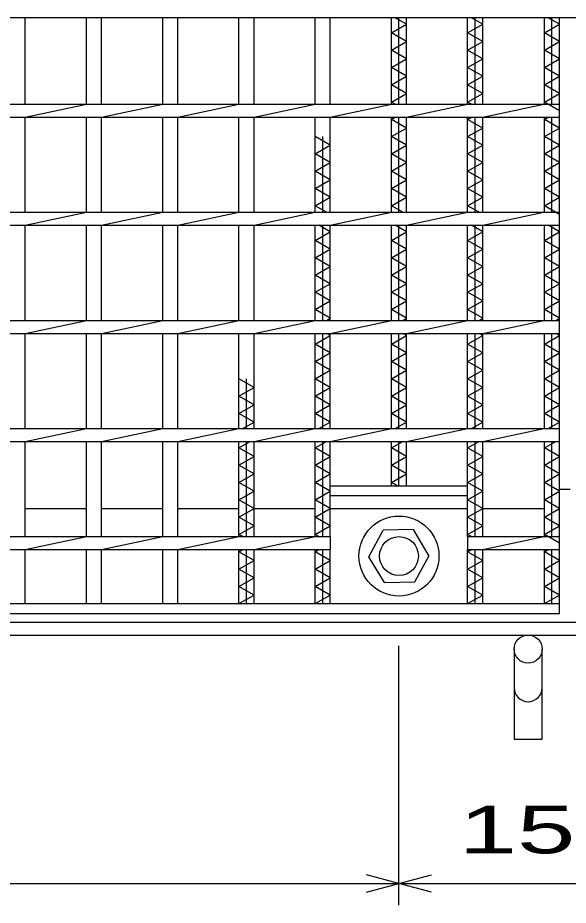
# Model space of a CAD drawing. Units: millimetres, scale not verified. Extents: x -1820 to 1731, y -1282 to 1054.
# Drawn here: x -1085.8 to -830.9, y -493.5 to -83 of the extents above; entities that cross this region are included whole.
import ezdxf
from ezdxf.enums import TextEntityAlignment as Align

# ---------------------------------------------------------------- set-up
doc = ezdxf.new("R2010")
doc.units = ezdxf.units.MM
doc.header["$LTSCALE"] = 10
for name, color, linetype, lineweight in [('16', 3, 'Continuous', 25), ('19', 6, 'Continuous', 25), ('22', 4, 'Continuous', 25)]:
    doc.layers.add(name, color=color, linetype=linetype, lineweight=lineweight)
doc.styles.add('ベクトル', font='')
doc.styles.get('ベクトル').set_extended_font_data('ベクトル')

msp = doc.modelspace()

# ---------------------------------------------------------------- linework, layer by layer
at = {"layer": '16'}
for p, q in [((-263, -83), (-1437, -83)), ((-1082.3, -123), (-1082.3, -83)), ((-1054, -123), (-1054, -83)), ((-1047, -123), (-1047, -83)), ((-1018.7, -123), (-1018.7, -83)), ((-1011.7, -123), (-1011.7, -83)), ((-983.4, -123), (-983.4, -83)), ((-976.4, -123), (-976.4, -83)), ((-948.1, -123), (-948.1, -83)), ((-941.1, -123), (-941.1, -83)), ((-912.8, -123), (-912.8, -83)), ((-912.8, -90), (-905.8, -86)), ((-905.8, -86), (-911.05, -83)), ((-909.3, -123), (-909.3, -83)), ((-905.8, -123), (-905.8, -83)), ((-877.5, -123), (-877.5, -83)), ((-877.5, -90), (-870.5, -86)), ((-870.5, -86), (-875.75, -83)), ((-874, -123), (-874, -83)), ((-870.5, -123), (-870.5, -83)), ((-842, -123), (-842, -83)), ((-842, -90), (-835, -86)), ((-835, -86), (-840.25, -83)), ((-838.5, -123), (-838.5, -83)), ((-835, -354), (-835, -83)), ((-905.8, -94), (-912.8, -90)), ((-870.5, -94), (-877.5, -90)), ((-835, -94), (-842, -90)), ((-912.8, -98), (-905.8, -94)), ((-877.5, -98), (-870.5, -94)), ((-842, -98), (-835, -94)), ((-905.8, -102), (-912.8, -98)), ((-870.5, -102), (-877.5, -98)), ((-835, -102), (-842, -98)), ((-912.8, -106), (-905.8, -102)), ((-877.5, -106), (-870.5, -102)), ((-842, -106), (-835, -102)), ((-905.8, -110), (-912.8, -106)), ((-870.5, -110), (-877.5, -106)), ((-835, -110), (-842, -106)), ((-912.8, -114), (-905.8, -110)), ((-877.5, -114), (-870.5, -110)), ((-842, -114), (-835, -110)), ((-905.8, -118), (-912.8, -114)), ((-870.5, -118), (-877.5, -114)), ((-835, -118), (-842, -114)), ((-912.8, -122), (-905.8, -118)), ((-877.5, -122), (-870.5, -118)), ((-842, -122), (-835, -118)), ((-1407, -123), (-835, -123)), ((-1082.3, -129), (-1054, -123)), ((-1047, -129), (-1018.7, -123)), ((-1011.7, -129), (-983.4, -123)), ((-976.4, -129), (-948.1, -123)), ((-941.1, -129), (-912.8, -123)), ((-911.05, -123), (-912.8, -122)), ((-905.8, -129), (-877.5, -123)), ((-875.75, -123), (-877.5, -122)), ((-870.5, -129), (-842.2, -123)), ((-835, -126), (-842, -122)), ((-835, -129), (-835, -123)), ((-1407, -129), (-835, -129)), ((-1082.3, -173), (-1082.3, -129)), ((-1054, -173), (-1054, -129)), ((-1047, -173), (-1047, -129)), ((-1018.7, -173), (-1018.7, -129)), ((-1011.7, -173), (-1011.7, -129)), ((-983.4, -173), (-983.4, -129)), ((-976.4, -173), (-976.4, -129)), ((-948.1, -173), (-948.1, -129)), ((-941.1, -173), (-941.1, -129)), ((-912.8, -173), (-912.8, -129)), ((-912.8, -130), (-911.05, -129)), ((-905.8, -134), (-912.8, -130)), ((-909.3, -173), (-909.3, -129)), ((-905.8, -173), (-905.8, -129)), ((-877.5, -173), (-877.5, -129)), ((-877.5, -130), (-875.75, -129)), ((-870.5, -134), (-877.5, -130)), ((-874, -173), (-874, -129)), ((-870.5, -173), (-870.5, -129)), ((-842, -173), (-842, -129)), ((-842, -130), (-840.25, -129)), ((-835, -134), (-842, -130)), ((-838.5, -173), (-838.5, -129)), ((-912.8, -138), (-905.8, -134)), ((-877.5, -138), (-870.5, -134)), ((-842, -138), (-835, -134)), ((-941.1, -142), (-948.1, -138)), ((-944.6, -173), (-944.6, -138)), ((-905.8, -142), (-912.8, -138)), ((-870.5, -142), (-877.5, -138)), ((-835, -142), (-842, -138)), ((-948.1, -146), (-941.1, -142)), ((-912.8, -146), (-905.8, -142)), ((-877.5, -146), (-870.5, -142)), ((-842, -146), (-835, -142)), ((-941.1, -150), (-948.1, -146)), ((-905.8, -150), (-912.8, -146)), ((-870.5, -150), (-877.5, -146)), ((-835, -150), (-842, -146)), ((-948.1, -154), (-941.1, -150)), ((-912.8, -154), (-905.8, -150)), ((-877.5, -154), (-870.5, -150)), ((-842, -154), (-835, -150)), ((-941.1, -158), (-948.1, -154)), ((-905.8, -158), (-912.8, -154)), ((-870.5, -158), (-877.5, -154)), ((-835, -158), (-842, -154)), ((-948.1, -162), (-941.1, -158)), ((-912.8, -162), (-905.8, -158)), ((-877.5, -162), (-870.5, -158)), ((-842, -162), (-835, -158)), ((-941.1, -166), (-948.1, -162)), ((-905.8, -166), (-912.8, -162)), ((-870.5, -166), (-877.5, -162)), ((-835, -166), (-842, -162)), ((-948.1, -170), (-941.1, -166)), ((-912.8, -170), (-905.8, -166)), ((-877.5, -170), (-870.5, -166)), ((-842, -170), (-835, -166)), ((-942.85, -173), (-948.1, -170)), ((-907.55, -173), (-912.8, -170)), ((-872.25, -173), (-877.5, -170)), ((-835, -174), (-842, -170)), ((-1407, -173), (-835, -173)), ((-1082.3, -179), (-1054, -173)), ((-1047, -179), (-1018.7, -173)), ((-1011.7, -179), (-983.4, -173)), ((-976.4, -179), (-948.1, -173)), ((-941.1, -179), (-912.8, -173)), ((-905.8, -179), (-877.5, -173)), ((-870.5, -179), (-842.2, -173)), ((-835, -179), (-835, -173)), ((-1407, -179), (-835, -179)), ((-1082.3, -223), (-1082.3, -179)), ((-1054, -223), (-1054, -179)), ((-1047, -223), (-1047, -179)), ((-1018.7, -223), (-1018.7, -179)), ((-1011.7, -223), (-1011.7, -179)), ((-983.4, -223), (-983.4, -179)), ((-976.4, -223), (-976.4, -179)), ((-948.1, -223), (-948.1, -179)), ((-941.1, -182), (-946.35, -179)), ((-944.6, -223), (-944.6, -179)), ((-941.1, -223), (-941.1, -179)), ((-912.8, -223), (-912.8, -179)), ((-905.8, -182), (-911.05, -179)), ((-909.3, -223), (-909.3, -179)), ((-905.8, -223), (-905.8, -179)), ((-877.5, -223), (-877.5, -179)), ((-870.5, -182), (-875.75, -179)), ((-874, -223), (-874, -179)), ((-870.5, -223), (-870.5, -179)), ((-842, -223), (-842, -179)), ((-835, -182), (-840.25, -179)), ((-838.5, -223), (-838.5, -179)), ((-948.1, -186), (-941.1, -182)), ((-912.8, -186), (-905.8, -182)), ((-877.5, -186), (-870.5, -182)), ((-842, -186), (-835, -182)), ((-941.1, -190), (-948.1, -186)), ((-905.8, -190), (-912.8, -186)), ((-870.5, -190), (-877.5, -186)), ((-835, -190), (-842, -186)), ((-948.1, -194), (-941.1, -190)), ((-912.8, -194), (-905.8, -190)), ((-877.5, -194), (-870.5, -190)), ((-842, -194), (-835, -190)), ((-941.1, -198), (-948.1, -194)), ((-905.8, -198), (-912.8, -194)), ((-870.5, -198), (-877.5, -194)), ((-835, -198), (-842, -194)), ((-948.1, -202), (-941.1, -198)), ((-912.8, -202), (-905.8, -198)), ((-877.5, -202), (-870.5, -198)), ((-842, -202), (-835, -198)), ((-941.1, -206), (-948.1, -202)), ((-905.8, -206), (-912.8, -202)), ((-870.5, -206), (-877.5, -202)), ((-835, -206), (-842, -202)), ((-948.1, -210), (-941.1, -206)), ((-912.8, -210), (-905.8, -206)), ((-877.5, -210), (-870.5, -206)), ((-842, -210), (-835, -206)), ((-941.1, -214), (-948.1, -210)), ((-905.8, -214), (-912.8, -210)), ((-870.5, -214), (-877.5, -210)), ((-835, -214), (-842, -210)), ((-948.1, -218), (-941.1, -214)), ((-912.8, -218), (-905.8, -214)), ((-877.5, -218), (-870.5, -214)), ((-842, -218), (-835, -214)), ((-941.1, -222), (-948.1, -218)), ((-905.8, -222), (-912.8, -218)), ((-870.5, -222), (-877.5, -218)), ((-835, -222), (-842, -218)), ((-1407, -223), (-835, -223)), ((-1082.3, -229), (-1054, -223)), ((-1047, -229), (-1018.7, -223)), ((-1011.7, -229), (-983.4, -223)), ((-976.4, -229), (-948.1, -223)), ((-942.85, -223), (-941.1, -222)), ((-941.1, -229), (-912.8, -223)), ((-907.55, -223), (-905.8, -222)), ((-905.8, -229), (-877.5, -223)), ((-872.25, -223), (-870.5, -222)), ((-870.5, -229), (-842.2, -223)), ((-836.75, -223), (-835, -222)), ((-835, -229), (-835, -223)), ((-1407, -229), (-835, -229)), ((-1082.3, -273), (-1082.3, -229)), ((-1054, -273), (-1054, -229)), ((-1047, -273), (-1047, -229)), ((-1018.7, -273), (-1018.7, -229)), ((-1011.7, -273), (-1011.7, -229)), ((-983.4, -273), (-983.4, -229)), ((-976.4, -273), (-976.4, -229)), ((-948.1, -273), (-948.1, -229)), ((-944.6, -273), (-944.6, -229)), ((-941.1, -230), (-942.85, -229)), ((-941.1, -273), (-941.1, -229)), ((-912.8, -273), (-912.8, -229)), ((-909.3, -273), (-909.3, -229)), ((-905.8, -230), (-907.55, -229)), ((-905.8, -273), (-905.8, -229)), ((-877.5, -273), (-877.5, -229)), ((-874, -273), (-874, -229)), ((-870.5, -230), (-872.25, -229)), ((-870.5, -273), (-870.5, -229)), ((-842, -273), (-842, -229)), ((-838.5, -273), (-838.5, -229)), ((-835, -230), (-836.75, -229)), ((-948.1, -234), (-941.1, -230)), ((-912.8, -234), (-905.8, -230)), ((-877.5, -234), (-870.5, -230)), ((-842, -234), (-835, -230)), ((-941.1, -238), (-948.1, -234)), ((-948.1, -242), (-941.1, -238)), ((-905.8, -238), (-912.8, -234)), ((-912.8, -242), (-905.8, -238)), ((-870.5, -238), (-877.5, -234)), ((-877.5, -242), (-870.5, -238)), ((-835, -238), (-842, -234)), ((-842, -242), (-835, -238)), ((-941.1, -246), (-948.1, -242)), ((-905.8, -246), (-912.8, -242)), ((-870.5, -246), (-877.5, -242)), ((-835, -246), (-842, -242)), ((-948.1, -250), (-941.1, -246)), ((-912.8, -250), (-905.8, -246)), ((-877.5, -250), (-870.5, -246)), ((-842, -250), (-835, -246)), ((-976.4, -254), (-983.4, -250)), ((-979.9, -273), (-979.9, -250)), ((-941.1, -254), (-948.1, -250)), ((-905.8, -254), (-912.8, -250)), ((-870.5, -254), (-877.5, -250)), ((-835, -254), (-842, -250)), ((-983.4, -258), (-976.4, -254)), ((-948.1, -258), (-941.1, -254)), ((-912.8, -258), (-905.8, -254)), ((-877.5, -258), (-870.5, -254)), ((-842, -258), (-835, -254)), ((-976.4, -262), (-983.4, -258)), ((-941.1, -262), (-948.1, -258)), ((-905.8, -262), (-912.8, -258)), ((-870.5, -262), (-877.5, -258)), ((-835, -262), (-842, -258)), ((-983.4, -266), (-976.4, -262)), ((-948.1, -266), (-941.1, -262)), ((-912.8, -266), (-905.8, -262)), ((-877.5, -266), (-870.5, -262)), ((-842, -266), (-835, -262)), ((-976.4, -270), (-983.4, -266)), ((-941.1, -270), (-948.1, -266)), ((-905.8, -270), (-912.8, -266)), ((-870.5, -270), (-877.5, -266)), ((-835, -270), (-842, -266)), ((-981.65, -273), (-976.4, -270)), ((-946.35, -273), (-941.1, -270)), ((-911.05, -273), (-905.8, -270)), ((-875.75, -273), (-870.5, -270)), ((-840.25, -273), (-835, -270)), ((-1407, -273), (-835, -273)), ((-1082.3, -279), (-1054, -273)), ((-1047, -279), (-1018.7, -273)), ((-1011.7, -279), (-983.4, -273)), ((-976.4, -279), (-948.1, -273)), ((-941.1, -279), (-912.8, -273)), ((-905.8, -279), (-877.5, -273)), ((-870.5, -279), (-842.2, -273)), ((-835, -279), (-835, -273)), ((-1407, -279), (-835, -279)), ((-1082.3, -323), (-1082.3, -279)), ((-1054, -323), (-1054, -279)), ((-1047, -323), (-1047, -279)), ((-1018.7, -323), (-1018.7, -279)), ((-1011.7, -323), (-1011.7, -279)), ((-983.4, -323), (-983.4, -279)), ((-983.4, -282), (-978.15, -279)), ((-979.9, -323), (-979.9, -279)), ((-976.4, -323), (-976.4, -279)), ((-948.1, -323), (-948.1, -279)), ((-948.1, -282), (-942.85, -279)), ((-944.6, -323), (-944.6, -279)), ((-941.1, -323), (-941.1, -279)), ((-912.8, -299.5), (-912.8, -279)), ((-912.8, -282), (-907.55, -279)), ((-909.3, -299.5), (-909.3, -279)), ((-905.8, -299.5), (-905.8, -279)), ((-877.5, -323), (-877.5, -279)), ((-877.5, -282), (-872.25, -279)), ((-874, -323), (-874, -279)), ((-870.5, -323), (-870.5, -279)), ((-842, -323), (-842, -279)), ((-842, -282), (-836.75, -279)), ((-838.5, -323), (-838.5, -279)), ((-976.4, -286), (-983.4, -282)), ((-941.1, -286), (-948.1, -282)), ((-905.8, -286), (-912.8, -282)), ((-870.5, -286), (-877.5, -282)), ((-835, -286), (-842, -282)), ((-983.4, -290), (-976.4, -286)), ((-948.1, -290), (-941.1, -286)), ((-912.8, -290), (-905.8, -286)), ((-877.5, -290), (-870.5, -286)), ((-842, -290), (-835, -286)), ((-976.4, -294), (-983.4, -290)), ((-941.1, -294), (-948.1, -290)), ((-905.8, -294), (-912.8, -290)), ((-870.5, -294), (-877.5, -290)), ((-835, -294), (-842, -290)), ((-983.4, -298), (-976.4, -294)), ((-948.1, -298), (-941.1, -294)), ((-912.8, -298), (-905.8, -294)), ((-877.5, -298), (-870.5, -294)), ((-842, -298), (-835, -294)), ((-976.4, -302), (-983.4, -298)), ((-941.1, -302), (-948.1, -298)), ((-941.1, -299.5), (-877.52, -299.5)), ((-941.1, -304), (-941.1, -299.5)), ((-910.17, -299.5), (-912.8, -298)), ((-877.52, -304), (-877.52, -299.5)), ((-870.5, -302), (-877.5, -298)), ((-835, -302), (-842, -298)), ((-983.4, -306), (-976.4, -302)), ((-948.1, -306), (-941.1, -302)), ((-877.5, -306), (-870.5, -302)), ((-842, -306), (-835, -302)), ((-976.4, -310), (-983.4, -306)), ((-941.1, -310), (-948.1, -306)), ((-941.1, -304), (-877.52, -304)), ((-870.5, -310), (-877.5, -306)), ((-835, -310), (-842, -306)), ((-1082.3, -310), (-1054, -310)), ((-1047, -310), (-1018.7, -310)), ((-1011.7, -310), (-983.4, -310)), ((-983.4, -314), (-976.4, -310)), ((-976.4, -310), (-948.1, -310)), ((-948.1, -314), (-941.1, -310)), ((-941.1, -310), (-877.52, -310)), ((-877.5, -314), (-870.5, -310)), ((-870.5, -310), (-842, -310)), ((-842, -314), (-835, -310)), ((-976.4, -318), (-983.4, -314)), ((-941.1, -318), (-948.1, -314)), ((-870.5, -318), (-877.5, -314)), ((-835, -318), (-842, -314)), ((-983.4, -322), (-976.4, -318)), ((-948.1, -322), (-941.1, -318)), ((-923.31, -332.34), (-916.6, -320.05)), ((-902.61, -319.71), (-916.6, -320.05)), ((-895.31, -332), (-902.61, -319.71)), ((-877.5, -322), (-870.5, -318)), ((-842, -322), (-835, -318)), ((-1301.11, -323), (-941.1, -323)), ((-1082.3, -329), (-1054, -323)), ((-1047, -329), (-1018.7, -323)), ((-1011.7, -329), (-983.4, -323)), ((-981.65, -323), (-983.4, -322)), ((-976.4, -329), (-948.1, -323)), ((-946.35, -323), (-948.1, -322)), ((-941.1, -323), (-941.1, -329)), ((-877.52, -323), (-835, -323)), ((-877.52, -323), (-877.5, -323)), ((-875.75, -323), (-877.5, -322)), ((-877.5, -323), (-877.5, -329)), ((-870.5, -329), (-842.2, -323)), ((-835, -326), (-842, -322)), ((-835, -329), (-835, -323)), ((-1301.11, -329), (-941.1, -329)), ((-1082.3, -354), (-1082.3, -329)), ((-1054, -354), (-1054, -329)), ((-1047, -354), (-1047, -329)), ((-1018.7, -354), (-1018.7, -329)), ((-1011.7, -354), (-1011.7, -329)), ((-983.4, -354), (-983.4, -329)), ((-983.4, -330), (-981.65, -329)), ((-976.4, -334), (-983.4, -330)), ((-979.9, -354), (-979.9, -329)), ((-976.4, -354), (-976.4, -329)), ((-948.1, -354), (-948.1, -329)), ((-948.1, -330), (-946.35, -329)), ((-941.1, -334), (-948.1, -330)), ((-944.6, -354), (-944.6, -329)), ((-941.1, -354), (-941.1, -329)), ((-916.01, -344.29), (-923.31, -332.34)), ((-902.02, -343.95), (-895.31, -331.66)), ((-877.52, -329), (-835, -329)), ((-877.5, -354), (-877.5, -329)), ((-877.5, -330), (-875.75, -329)), ((-870.5, -334), (-877.5, -330)), ((-874, -354), (-874, -329)), ((-870.5, -354), (-870.5, -329)), ((-842, -354), (-842, -329)), ((-842, -330), (-840.25, -329)), ((-835, -334), (-842, -330)), ((-838.5, -354), (-838.5, -329)), ((-983.4, -338), (-976.4, -334)), ((-948.1, -338), (-941.1, -334)), ((-877.5, -338), (-870.5, -334)), ((-842, -338), (-835, -334)), ((-976.4, -342), (-983.4, -338)), ((-941.1, -342), (-948.1, -338)), ((-870.5, -342), (-877.5, -338)), ((-835, -342), (-842, -338)), ((-983.4, -346), (-976.4, -342)), ((-948.1, -346), (-941.1, -342)), ((-916.01, -344.29), (-902.02, -343.95)), ((-877.5, -346), (-870.5, -342)), ((-842, -346), (-835, -342)), ((-976.4, -350), (-983.4, -346)), ((-941.1, -350), (-948.1, -346)), ((-870.5, -350), (-877.5, -346)), ((-835, -350), (-842, -346)), ((-983.4, -354), (-976.4, -350)), ((-948.1, -354), (-941.1, -350)), ((-877.5, -354), (-870.5, -350)), ((-842, -354), (-835, -350)), ((-1407, -354), (-835, -354)), ((-1089.3, -354), (-1082.3, -354)), ((-1054, -354), (-1047, -354)), ((-1018.7, -354), (-1011.7, -354)), ((-983.4, -354), (-976.4, -354)), ((-948.1, -354), (-941.1, -354)), ((-912.8, -354), (-905.8, -354)), ((-877.5, -354), (-870.5, -354)), ((-842, -354), (-835, -354)), ((-835, -358.5), (-835, -354)), ((-1407, -358.5), (-835, -358.5))]:
    msp.add_line(p, q, dxfattribs=at)
for radius in [18.5, 9]:
    msp.add_circle((-909.31, -332), radius, dxfattribs=at)
at = {"layer": '19'}
for p, q in [((-835, -301), (-830, -301)), ((-1411.5, -362.5), (-288.5, -362.5)), ((-1417.5, -368.5), (-282.5, -368.5)), ((-856, -375), (-856, -416.62)), ((-843, -416.62), (-843, -375)), ((-856, -416.62), (-843, -416.62))]:
    msp.add_line(p, q, dxfattribs=at)
msp.add_circle((-849.5, -375), 6.5, dxfattribs=at)
msp.add_arc((-849.5, -392.84), 6.5, 180, 0, dxfattribs=at)
at = {"layer": '22'}
for p, q in [((-909.3, -493.5), (-909.3, -373.5)), ((-909.3, -483.5), (-924.3, -479.5)), ((-909.3, -483.5), (-894.3, -479.5)), ((-1332.9, -483.5), (-909.3, -483.5)), ((-924.3, -487.5), (-909.3, -483.5)), ((-894.3, -487.5), (-909.3, -483.5)), ((-909.3, -483.5), (-755.9, -483.5))]:
    msp.add_line(p, q, dxfattribs=at)

# ---------------------------------------------------------------- texts
at = {"layer": '22', "color": 2, "style": 'ベクトル', "width": 1.65}
msp.add_text(' 153 ', height=21.99, dxfattribs=at).set_placement((-895.1, -458.5), align=Align.MIDDLE_LEFT)

doc.saveas('drawing.dxf')
